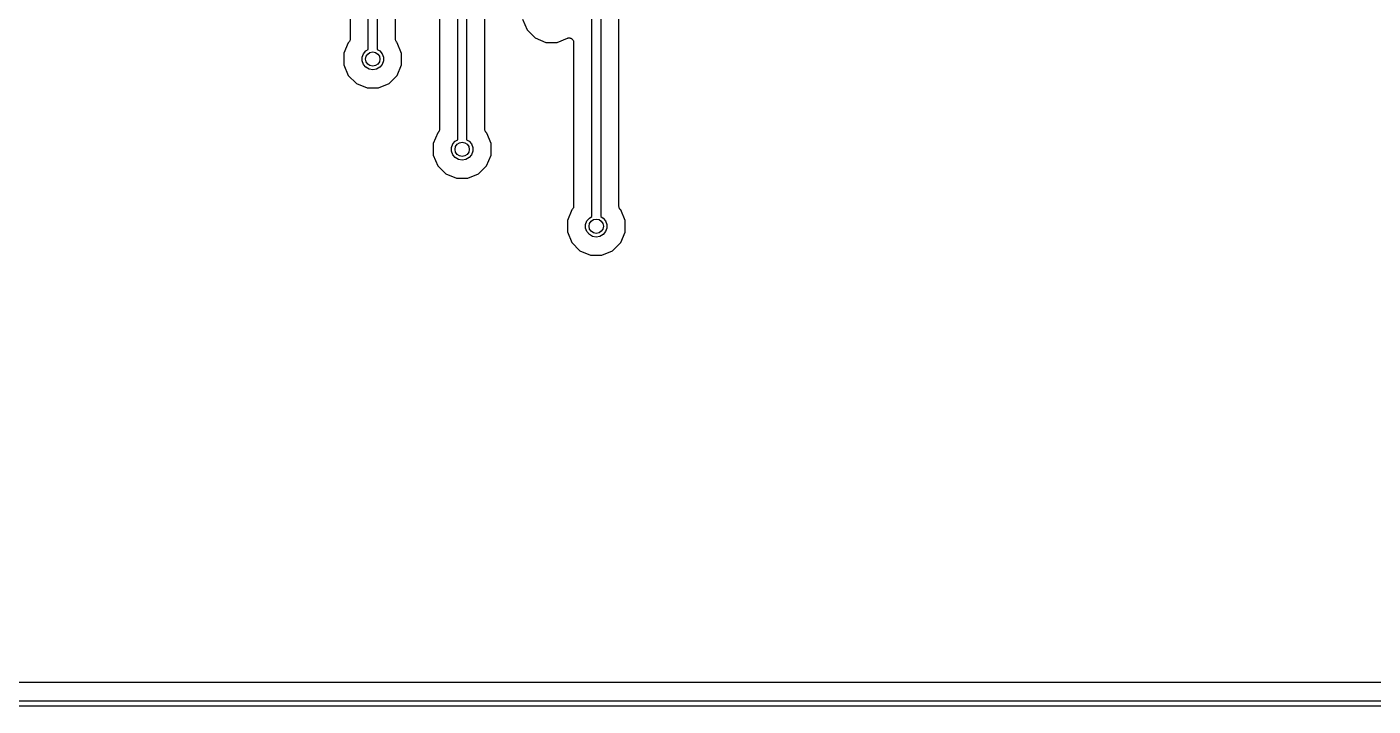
# Model space of a CAD drawing. Extents: x 70 to 225, y -126 to -70.
# Drawn here: x 109.32 to 146.97, y -126.47 to -107.48 of the extents above; entities that cross this region are included whole.
import ezdxf

# ---------------------------------------------------------------- set-up
doc = ezdxf.new("R2010")
doc.units = 0
doc.header["$MEASUREMENT"] = 0
doc.layers.add('BLACK', color=7, linetype='CONTINUOUS')

msp = doc.modelspace()

# ---------------------------------------------------------------- linework, layer by layer
at = {"layer": 'Black'}
for p, q in [((118.866, -108.112), (118.866, -85.4091)), ((119.116, -85.3573), (119.116, -108.112)), ((121.366, -110.637), (121.366, -85.4091)), ((121.616, -85.3573), (121.616, -110.637)), ((125.116, -112.787), (125.116, -89.8502)), ((125.366, -89.8502), (125.366, -112.787)), ((125.874, -112.495), (125.874, -96.512)), ((118.358, -100.292), (118.358, -107.82)), ((119.624, -107.82), (119.624, -102.841)), ((120.858, -102.842), (120.858, -110.345)), ((122.124, -110.345), (122.124, -105.366)), ((123.183, -107.267), (123.306, -107.564)), ((123.306, -107.564), (123.533, -107.792)), ((118.307, -107.924), (118.183, -108.221)), ((118.321, -107.91), (118.307, -107.924)), ((118.324, -107.905), (118.321, -107.91)), ((118.329, -107.902), (118.324, -107.905)), ((118.337, -107.887), (118.329, -107.902)), ((118.346, -107.874), (118.337, -107.887)), ((118.348, -107.868), (118.346, -107.874)), ((118.351, -107.863), (118.348, -107.868)), ((118.354, -107.847), (118.351, -107.863)), ((118.358, -107.831), (118.354, -107.847)), ((118.358, -107.82), (118.357, -107.825)), ((118.357, -107.825), (118.358, -107.831)), ((119.625, -107.826), (119.624, -107.82)), ((119.625, -107.831), (119.625, -107.826)), ((119.629, -107.847), (119.625, -107.831)), ((119.632, -107.864), (119.629, -107.847)), ((119.635, -107.868), (119.632, -107.864)), ((119.636, -107.874), (119.635, -107.868)), ((119.646, -107.887), (119.636, -107.874)), ((119.654, -107.902), (119.646, -107.887)), ((119.658, -107.905), (119.654, -107.902)), ((119.661, -107.91), (119.658, -107.905)), ((119.677, -107.925), (119.661, -107.91)), ((119.799, -108.222), (119.677, -107.925)), ((123.533, -107.792), (123.83, -107.915)), ((123.83, -107.915), (124.151, -107.915)), ((124.151, -107.915), (124.433, -107.799)), ((124.433, -107.799), (124.446, -107.796)), ((124.446, -107.796), (124.459, -107.791)), ((124.459, -107.791), (124.468, -107.791)), ((124.468, -107.791), (124.476, -107.79)), ((124.476, -107.79), (124.49, -107.791)), ((124.49, -107.791), (124.503, -107.791)), ((124.503, -107.791), (124.511, -107.794)), ((124.511, -107.794), (124.52, -107.795)), ((124.52, -107.795), (124.532, -107.802)), ((124.532, -107.802), (124.545, -107.807)), ((124.545, -107.807), (124.551, -107.812)), ((124.551, -107.812), (124.559, -107.816)), ((124.559, -107.816), (124.568, -107.826)), ((124.568, -107.826), (124.579, -107.835)), ((124.579, -107.835), (124.583, -107.842)), ((124.583, -107.842), (124.589, -107.848)), ((124.589, -107.848), (124.594, -107.861)), ((124.594, -107.861), (124.601, -107.873)), ((124.601, -107.873), (124.602, -107.881)), ((124.602, -107.881), (124.605, -107.889)), ((124.605, -107.889), (124.606, -107.903)), ((124.606, -107.903), (124.608, -107.917)), ((124.608, -107.917), (124.608, -112.495)), ((118.183, -108.221), (118.183, -108.542)), ((118.695, -108.33), (118.731, -108.232)), ((118.695, -108.435), (118.695, -108.33)), ((118.731, -108.232), (118.798, -108.152)), ((118.798, -108.152), (118.866, -108.112)), ((119.116, -108.112), (119.185, -108.152)), ((119.185, -108.152), (119.252, -108.232)), ((119.252, -108.232), (119.288, -108.33)), ((119.288, -108.33), (119.288, -108.435)), ((119.799, -108.544), (119.799, -108.222)), ((118.183, -108.542), (118.306, -108.839)), ((118.731, -108.533), (118.695, -108.435)), ((118.798, -108.613), (118.731, -108.533)), ((118.888, -108.665), (118.798, -108.613)), ((118.991, -108.683), (118.888, -108.665)), ((119.094, -108.665), (118.991, -108.683)), ((119.185, -108.613), (119.094, -108.665)), ((119.252, -108.533), (119.185, -108.613)), ((119.288, -108.435), (119.252, -108.533)), ((119.676, -108.841), (119.799, -108.544)), ((118.306, -108.839), (118.533, -109.067)), ((118.533, -109.067), (118.83, -109.19)), ((119.151, -109.19), (119.448, -109.068)), ((119.448, -109.068), (119.676, -108.841)), ((118.83, -109.19), (119.151, -109.19)), ((120.807, -110.449), (120.683, -110.746)), ((120.821, -110.435), (120.807, -110.449)), ((120.824, -110.43), (120.821, -110.435)), ((120.829, -110.427), (120.824, -110.43)), ((120.837, -110.412), (120.829, -110.427)), ((120.846, -110.399), (120.837, -110.412)), ((120.848, -110.393), (120.846, -110.399)), ((120.851, -110.388), (120.848, -110.393)), ((120.854, -110.372), (120.851, -110.388)), ((120.858, -110.356), (120.854, -110.372)), ((120.858, -110.345), (120.857, -110.35)), ((120.857, -110.35), (120.858, -110.356)), ((121.231, -110.757), (121.298, -110.677)), ((121.298, -110.677), (121.366, -110.637)), ((121.616, -110.637), (121.685, -110.677)), ((121.685, -110.677), (121.752, -110.757)), ((122.125, -110.351), (122.124, -110.345)), ((122.125, -110.356), (122.125, -110.351)), ((122.129, -110.372), (122.125, -110.356)), ((122.132, -110.389), (122.129, -110.372)), ((122.135, -110.393), (122.132, -110.389)), ((122.136, -110.399), (122.135, -110.393)), ((122.146, -110.412), (122.136, -110.399)), ((122.154, -110.427), (122.146, -110.412)), ((122.158, -110.43), (122.154, -110.427)), ((122.161, -110.435), (122.158, -110.43)), ((122.177, -110.45), (122.161, -110.435)), ((122.299, -110.747), (122.177, -110.45)), ((120.683, -110.746), (120.683, -111.067)), ((120.683, -111.067), (120.806, -111.364)), ((121.195, -110.855), (121.231, -110.757)), ((121.195, -110.96), (121.195, -110.855)), ((121.231, -111.058), (121.195, -110.96)), ((121.298, -111.138), (121.231, -111.058)), ((121.752, -111.058), (121.685, -111.138)), ((121.752, -110.757), (121.788, -110.855)), ((121.788, -110.96), (121.752, -111.058)), ((121.788, -110.855), (121.788, -110.96)), ((122.299, -111.069), (122.299, -110.747)), ((120.806, -111.364), (121.033, -111.592)), ((121.388, -111.19), (121.298, -111.138)), ((121.491, -111.208), (121.388, -111.19)), ((121.594, -111.19), (121.491, -111.208)), ((121.685, -111.138), (121.594, -111.19)), ((121.948, -111.593), (122.176, -111.366)), ((122.176, -111.366), (122.299, -111.069)), ((121.033, -111.592), (121.33, -111.715)), ((121.33, -111.715), (121.651, -111.715)), ((121.651, -111.715), (121.948, -111.593)), ((124.587, -112.562), (124.579, -112.577)), ((124.596, -112.549), (124.587, -112.562)), ((124.598, -112.543), (124.596, -112.549)), ((124.601, -112.538), (124.598, -112.543)), ((124.604, -112.522), (124.601, -112.538)), ((124.608, -112.506), (124.604, -112.522)), ((124.608, -112.495), (124.607, -112.5)), ((124.607, -112.5), (124.608, -112.506)), ((125.875, -112.501), (125.874, -112.495)), ((125.875, -112.506), (125.875, -112.501)), ((125.879, -112.522), (125.875, -112.506)), ((125.882, -112.539), (125.879, -112.522)), ((125.885, -112.543), (125.882, -112.539)), ((125.886, -112.549), (125.885, -112.543)), ((125.896, -112.562), (125.886, -112.549)), ((125.904, -112.577), (125.896, -112.562)), ((124.557, -112.599), (124.433, -112.896)), ((124.433, -112.896), (124.433, -113.217)), ((124.571, -112.585), (124.557, -112.599)), ((124.574, -112.58), (124.571, -112.585)), ((124.579, -112.577), (124.574, -112.58)), ((124.945, -113.005), (124.981, -112.907)), ((124.981, -112.907), (125.048, -112.827)), ((125.048, -112.827), (125.116, -112.787)), ((125.366, -112.787), (125.435, -112.827)), ((125.435, -112.827), (125.502, -112.907)), ((125.502, -112.907), (125.538, -113.005)), ((125.908, -112.58), (125.904, -112.577)), ((125.911, -112.585), (125.908, -112.58)), ((125.927, -112.6), (125.911, -112.585)), ((126.049, -112.897), (125.927, -112.6)), ((126.049, -113.219), (126.049, -112.897)), ((124.433, -113.217), (124.556, -113.514)), ((124.945, -113.11), (124.945, -113.005)), ((124.981, -113.208), (124.945, -113.11)), ((125.048, -113.288), (124.981, -113.208)), ((125.138, -113.34), (125.048, -113.288)), ((125.435, -113.288), (125.344, -113.34)), ((125.502, -113.208), (125.435, -113.288)), ((125.538, -113.11), (125.502, -113.208)), ((125.538, -113.005), (125.538, -113.11)), ((125.926, -113.516), (126.049, -113.219)), ((124.556, -113.514), (124.783, -113.742)), ((125.241, -113.358), (125.138, -113.34)), ((125.344, -113.34), (125.241, -113.358)), ((125.698, -113.743), (125.926, -113.516)), ((124.783, -113.742), (125.08, -113.865)), ((125.08, -113.865), (125.401, -113.865)), ((125.401, -113.865), (125.698, -113.743)), ((224.49, -125.817), (70.91, -125.817)), ((225.2, -126.475), (70.2, -126.475)), ((70.275, -126.325), (225.125, -126.325))]:
    msp.add_line(p, q, dxfattribs=at)
for centre in [(118.991, -108.382), (121.491, -110.907), (125.241, -113.057)]:
    msp.add_circle(centre, 0.2, dxfattribs=at)

doc.saveas('drawing.dxf')
